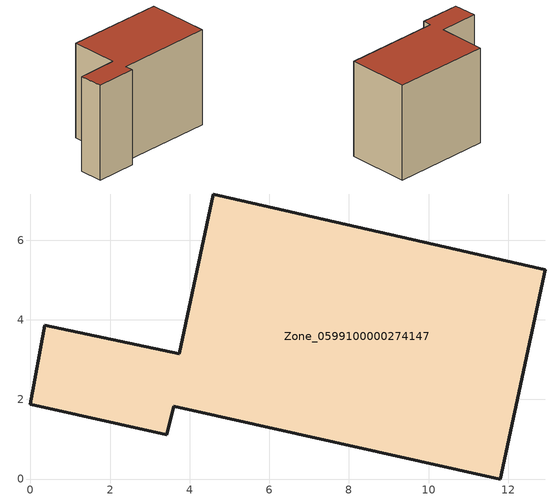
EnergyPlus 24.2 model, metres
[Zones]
Zone_0599100000274147
 floor ground (C_G): 3.6,1.83 3.42,1.11 0,1.88 0.36,3.86 3.73,3.14 4.59,7.16 12.92,5.26 11.79,0 z0
 wall outside (C_F): 3.42,1.11 3.6,1.83 11.79,0 12.92,5.26 4.59,7.16 3.73,3.14 0.36,3.86 0,1.88 3.42,1.11 z0:8.52
 roof outside (C_R): 3.6,1.83 11.79,0 12.92,5.26 4.59,7.16 3.73,3.14 0.36,3.86 0,1.88 3.42,1.11 z8.52
[BUILDING]
Pand.0599100000274147: North Axis=0; Terrain=City; Loads Convergence Tolerance Value=0.04; Temperature Convergence Tolerance Value=0.4; Solar Distribution=FullExterior; Maximum Number of Warmup Days=25; Minimum Number of Warmup Days=1
[Site:Location]
Rotterdam.The.Hague.AP_ZH_NLD Design_Conditions: Latitude=51.96; Longitude=4.45; Time Zone=1; Elevation=-4.5
[SITE:GROUNDTEMPERATURE:BUILDINGSURFACE]
18, 18, 18, 18, 18, 18, 18, 18, 18, 18, 18, 18
[MATERIAL] Thermal Absorptance=0.9; Solar Absorptance=0.7; Visible Absorptance=0.7
Name | Roughness | Thickness | Conductivity | Density | Specific Heat
G.TC.1975-1991 | MediumSmooth | 0.15 | 0.288461 | 540 | 1210
F.TC.1975-1991 | Rough | 0.3 | 0.230769 | 1920 | 840
R.TC.1975-1991 | MediumRough | 0.2 | 0.153846 | 1500 | 1000
[CONSTRUCTION]
C_G: G.TC.1975-1991
C_F: F.TC.1975-1991
C_R: R.TC.1975-1991
[ZONE]
Zone_0599100000274147: Type=1; Multiplier=1; Ceiling Height=Autocalculate; Volume=Autocalculate; Floor Area=autocalculate; Part of Total Floor Area=Yes
[ZONEINFILTRATION:DESIGNFLOWRATE]
Infil_Zone_0599100000274147: Zone or ZoneList or Space or SpaceList=Zone_0599100000274147; Schedule=AlwaysOn; Design Flow Rate Calculation Method=Flow/Area; Flow Rate per Floor Area=0.003; Constant Term Coefficient=1; Temperature Term Coefficient=0; Velocity Term Coefficient=0; Velocity Squared Term Coefficient=0
[HVACTEMPLATE:ZONE:IDEALLOADSAIRSYSTEM]
Zone_0599100000274147: Maximum Heating Supply Air Temperature=50; Minimum Cooling Supply Air Temperature=13; Maximum Heating Supply Air Humidity Ratio=0.0156; Minimum Cooling Supply Air Humidity Ratio=0.0077; Heating Limit=NoLimit; Cooling Limit=NoLimit; Dehumidification Control Type=ConstantSensibleHeatRatio; Cooling Sensible Heat Ratio=0.7; Dehumidification Setpoint=60; Humidification Control Type=None; Humidification Setpoint=30; Outdoor Air Method=None; Outdoor Air Flow Rate per Person=0.00944; Outdoor Air Flow Rate per Zone Floor Area=0; Outdoor Air Flow Rate per Zone=0; Demand Controlled Ventilation Type=None; Outdoor Air Economizer Type=NoEconomizer; Heat Recovery Type=None; Sensible Heat Recovery Effectiveness=0.7; Latent Heat Recovery Effectiveness=0.65
[ZONECONTROL:THERMOSTAT]
ThermostatControl_Zone_0599100000274147: Zone or ZoneList=Zone_0599100000274147; Control Type Schedule=DualSetpointControlType; Control 1=Thermostat_Zone_0599100000274147; Temperature Difference Between Cutout And Setpoint=0
[THERMOSTATSETPOINT:DUALSETPOINT]
Thermostat_Zone_0599100000274147: Heating Setpoint Temperature Schedule=HeatingSetpoint_Zone_0599100000274147; Cooling Setpoint Temperature Schedule=CoolingSetpoint_Zone_0599100000274147
[SCHEDULE:COMPACT]
HeatingSetpoint_Zone_0599100000274147: Through: 12/31, For: AllDays, Until: 24:00, 21
CoolingSetpoint_Zone_0599100000274147: Through: 12/31, For: AllDays, Until: 24:00, 24
DualSetpointControlType: Through: 12/31, For: AllDays, Until: 24:00, 4
AlwaysOn: Through: 12/31, For: AllDays, Until: 24:00, 1
